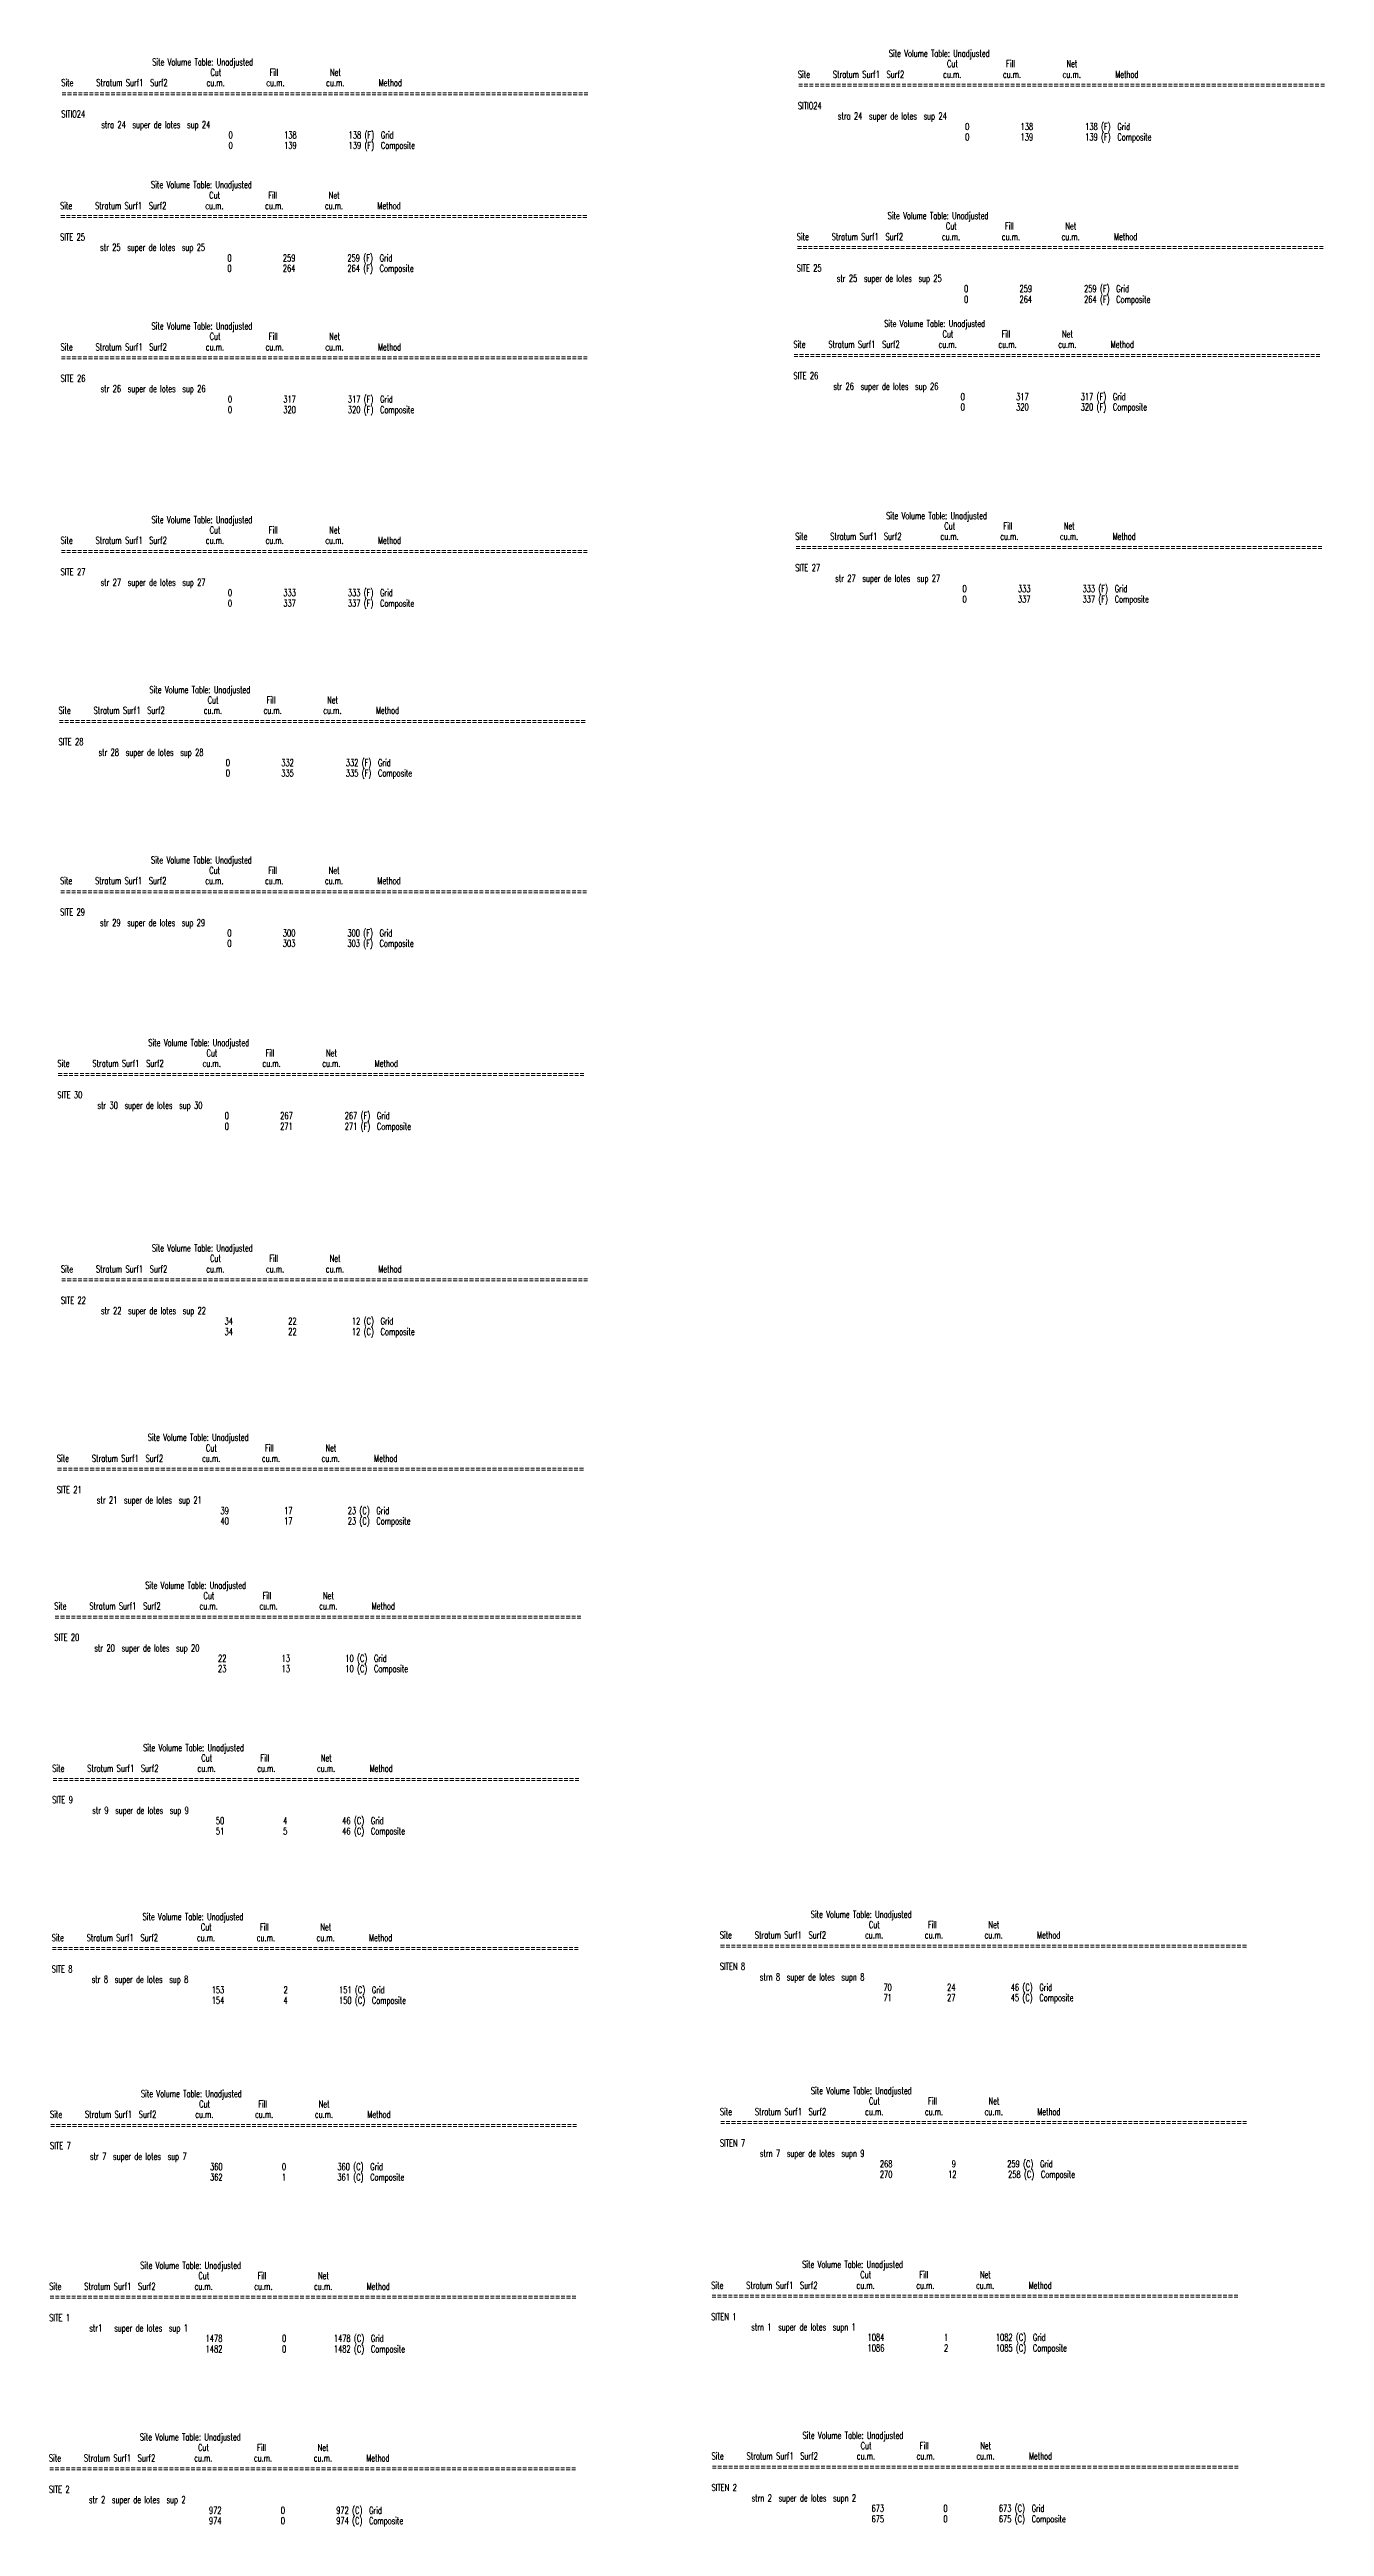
# Model space of a CAD drawing. Header units: metres. Extents: x 604533 to 608048, y 1310709 to 1311860.
# Drawn here: x 606616.6 to 606726.3, y 1310949.7 to 1311163 of the extents above; entities that cross this region are included whole.
import ezdxf

# ---------------------------------------------------------------- set-up
doc = ezdxf.new("R2010")
doc.units = ezdxf.units.M
doc.header["$LTSCALE"] = 0.0254
doc.header["$MEASUREMENT"] = 0
doc.layers.add('LOTES', color=3, linetype='Continuous')
doc.styles.add('ALINEAMIENTO 2', font='romans.shx', dxfattribs={"width": 0.7, "height": 0.6})

msp = doc.modelspace()

# ---------------------------------------------------------------- texts
at = {"layer": 'LOTES', "ltscale": 20000, "style": 'ALINEAMIENTO 2', "width": 0.7}
for s, p in [('                         Site Volume Table: Unadjusted', (606617.572, 1311161.611)), ('Site      Stratum Surf1  Surf2         cu.m.           cu.m.           cu.m.         Method', (606617.572, 1311159.811)), ('                                         Cut             Fill              Net', (606617.572, 1311160.711)), ('SITIO24             ', (606617.572, 1311157.111)), ('=================================================================================================', (606617.572, 1311158.911)), ('           stra 24  super de lotes  sup 24', (606617.572, 1311156.211)), ('                                              0              138              138 (F)  Grid      ', (606617.572, 1311155.311)), ('                                              0              139              139 (F)  Composite ', (606617.572, 1311154.411)), ('                         Site Volume Table: Unadjusted', (606617.466, 1311151.032)), ('Site      Stratum Surf1  Surf2         cu.m.           cu.m.           cu.m.         Method', (606617.466, 1311149.232)), ('                                         Cut             Fill              Net', (606617.466, 1311150.132)), ('SITE 25             ', (606617.466, 1311146.532)), ('=================================================================================================', (606617.466, 1311148.332)), ('           str 25  super de lotes  sup 25', (606617.466, 1311145.632)), ('                                              0              259              259 (F)  Grid      ', (606617.466, 1311144.732)), ('                                              0              264              264 (F)  Composite ', (606617.466, 1311143.832)), ('                         Site Volume Table: Unadjusted', (606617.505, 1311138.865)), ('                                         Cut             Fill              Net', (606617.505, 1311137.965)), ('Site      Stratum Surf1  Surf2         cu.m.           cu.m.           cu.m.         Method', (606617.505, 1311137.065)), ('=================================================================================================', (606617.505, 1311136.165)), ('SITE 26             ', (606617.505, 1311134.365)), ('           str 26  super de lotes  sup 26', (606617.505, 1311133.465)), ('                                              0              317              317 (F)  Grid      ', (606617.505, 1311132.565)), ('                                              0              320              320 (F)  Composite ', (606617.505, 1311131.665)), ('                         Site Volume Table: Unadjusted', (606617.505, 1311122.197)), ('                                         Cut             Fill              Net', (606617.505, 1311121.297)), ('Site      Stratum Surf1  Surf2         cu.m.           cu.m.           cu.m.         Method', (606617.505, 1311120.397)), ('=================================================================================================', (606617.505, 1311119.497)), ('SITE 27             ', (606617.505, 1311117.697)), ('           str 27  super de lotes  sup 27', (606617.505, 1311116.797)), ('                                              0              333              333 (F)  Grid      ', (606617.505, 1311115.897)), ('                                              0              337              337 (F)  Composite ', (606617.505, 1311114.997)), ('Site      Stratum Surf1  Surf2         cu.m.           cu.m.           cu.m.         Method', (606617.329, 1311105.76)), ('                         Site Volume Table: Unadjusted', (606617.329, 1311107.56)), ('                                         Cut             Fill              Net', (606617.329, 1311106.66)), ('=================================================================================================', (606617.329, 1311104.86)), ('SITE 28             ', (606617.329, 1311103.06)), ('           str 28  super de lotes  sup 28', (606617.329, 1311102.16)), ('                                              0              332              332 (F)  Grid      ', (606617.329, 1311101.26)), ('                                              0              335              335 (F)  Composite ', (606617.329, 1311100.36)), ('                         Site Volume Table: Unadjusted', (606617.463, 1311092.892)), ('Site      Stratum Surf1  Surf2         cu.m.           cu.m.           cu.m.         Method', (606617.463, 1311091.092)), ('                                         Cut             Fill              Net', (606617.463, 1311091.992)), ('=================================================================================================', (606617.463, 1311090.192)), ('SITE 29             ', (606617.463, 1311088.392)), ('           str 29  super de lotes  sup 29', (606617.463, 1311087.492)), ('                                              0              300              300 (F)  Grid      ', (606617.463, 1311086.592)), ('                                              0              303              303 (F)  Composite ', (606617.463, 1311085.692)), ('                         Site Volume Table: Unadjusted', (606617.235, 1311077.158)), ('                                         Cut             Fill              Net', (606617.235, 1311076.258)), ('Site      Stratum Surf1  Surf2         cu.m.           cu.m.           cu.m.         Method', (606617.235, 1311075.358)), ('=================================================================================================', (606617.235, 1311074.458)), ('SITE 30             ', (606617.235, 1311072.658)), ('           str 30  super de lotes  sup 30', (606617.235, 1311071.758)), ('                                              0              267              267 (F)  Grid      ', (606617.235, 1311070.858)), ('                                              0              271              271 (F)  Composite ', (606617.235, 1311069.958)), ('                         Site Volume Table: Unadjusted', (606617.541, 1311059.469)), ('Site      Stratum Surf1  Surf2         cu.m.           cu.m.           cu.m.         Method', (606617.541, 1311057.669)), ('                                         Cut             Fill              Net', (606617.541, 1311058.569)), ('SITE 22             ', (606617.541, 1311054.969)), ('=================================================================================================', (606617.541, 1311056.769)), ('           str 22  super de lotes  sup 22', (606617.541, 1311054.069)), ('                                             34               22               12 (C)  Grid      ', (606617.541, 1311053.169)), ('                                             34               22               12 (C)  Composite ', (606617.541, 1311052.269)), ('                         Site Volume Table: Unadjusted', (606617.184, 1311043.158)), ('                                         Cut             Fill              Net', (606617.184, 1311042.258)), ('Site      Stratum Surf1  Surf2         cu.m.           cu.m.           cu.m.         Method', (606617.184, 1311041.358)), ('=================================================================================================', (606617.184, 1311040.458)), ('SITE 21             ', (606617.184, 1311038.658)), ('           str 21  super de lotes  sup 21', (606617.184, 1311037.758)), ('                                             39               17               23 (C)  Grid      ', (606617.184, 1311036.858)), ('                                             40               17               23 (C)  Composite ', (606617.184, 1311035.958)), ('                         Site Volume Table: Unadjusted', (606616.973, 1311030.432)), ('                                         Cut             Fill              Net', (606616.973, 1311029.532)), ('Site      Stratum Surf1  Surf2         cu.m.           cu.m.           cu.m.         Method', (606616.973, 1311028.632)), ('=================================================================================================', (606616.973, 1311027.732)), ('SITE 20             ', (606616.973, 1311025.932)), ('           str 20  super de lotes  sup 20', (606616.973, 1311025.032)), ('                                             22               13               10 (C)  Grid      ', (606616.973, 1311024.132)), ('                                             23               13               10 (C)  Composite ', (606616.973, 1311023.232)), ('                         Site Volume Table: Unadjusted', (606616.786, 1311016.45)), ('Site      Stratum Surf1  Surf2         cu.m.           cu.m.           cu.m.         Method', (606616.786, 1311014.65)), ('                                         Cut             Fill              Net', (606616.786, 1311015.55)), ('SITE 9              ', (606616.786, 1311011.95)), ('=================================================================================================', (606616.786, 1311013.75)), ('           str 9  super de lotes  sup 9', (606616.786, 1311011.05)), ('                                             50                4               46 (C)  Grid      ', (606616.786, 1311010.15)), ('                                             51                5               46 (C)  Composite ', (606616.786, 1311009.25)), ('                         Site Volume Table: Unadjusted', (606616.744, 1311001.885)), ('Site      Stratum Surf1  Surf2         cu.m.           cu.m.           cu.m.         Method', (606616.744, 1311000.085)), ('                                         Cut             Fill              Net', (606616.744, 1311000.985)), ('SITE 8              ', (606616.744, 1310997.385)), ('=================================================================================================', (606616.744, 1310999.185)), ('           str 8  super de lotes  sup 8', (606616.744, 1310996.485)), ('                                            153                2              151 (C)  Grid      ', (606616.744, 1310995.585)), ('                                            154                4              150 (C)  Composite ', (606616.744, 1310994.685)), ('                         Site Volume Table: Unadjusted', (606616.599, 1310986.654)), ('Site      Stratum Surf1  Surf2         cu.m.           cu.m.           cu.m.         Method', (606616.599, 1310984.854)), ('                                         Cut             Fill              Net', (606616.599, 1310985.754)), ('SITE 7              ', (606616.599, 1310982.154)), ('=================================================================================================', (606616.599, 1310983.954)), ('           str 7  super de lotes  sup 7', (606616.599, 1310981.254)), ('                                            360                0              360 (C)  Grid      ', (606616.599, 1310980.354)), ('                                            362                1              361 (C)  Composite ', (606616.599, 1310979.454)), ('                         Site Volume Table: Unadjusted', (606616.535, 1310971.862)), ('Site      Stratum Surf1  Surf2         cu.m.           cu.m.           cu.m.         Method', (606616.535, 1310970.062)), ('                                         Cut             Fill              Net', (606616.535, 1310970.962)), ('SITE 1              ', (606616.535, 1310967.362)), ('=================================================================================================', (606616.535, 1310969.162)), ('           str1   super de lotes  sup 1', (606616.535, 1310966.462)), ('                                           1478                0             1478 (C)  Grid      ', (606616.535, 1310965.562)), ('                                           1482                0             1482 (C)  Composite ', (606616.535, 1310964.662)), ('                         Site Volume Table: Unadjusted', (606616.505, 1310957.074)), ('Site      Stratum Surf1  Surf2         cu.m.           cu.m.           cu.m.         Method', (606616.505, 1310955.274)), ('                                         Cut             Fill              Net', (606616.505, 1310956.174)), ('SITE 2              ', (606616.505, 1310952.574)), ('=================================================================================================', (606616.505, 1310954.374)), ('           str 2  super de lotes  sup 2', (606616.505, 1310951.674)), ('                                            972                0              972 (C)  Grid      ', (606616.505, 1310950.774)), ('                                            974                0              974 (C)  Composite ', (606616.505, 1310949.874))]:
    msp.add_text(s, height=0.6, dxfattribs=at).set_placement(p)
at = {"layer": 'LOTES', "color": 2, "ltscale": 20000, "style": 'ALINEAMIENTO 2', "width": 0.7}
for s, p in [('                         Site Volume Table: Unadjusted', (606680.967, 1311162.345)), ('                                         Cut             Fill              Net', (606680.967, 1311161.445)), ('Site      Stratum Surf1  Surf2         cu.m.           cu.m.           cu.m.         Method', (606680.967, 1311160.545)), ('=================================================================================================', (606680.967, 1311159.645)), ('SITIO24             ', (606680.967, 1311157.845)), ('           stra 24  super de lotes  sup 24', (606680.967, 1311156.945)), ('                                              0              138              138 (F)  Grid      ', (606680.967, 1311156.045)), ('                                              0              139              139 (F)  Composite ', (606680.967, 1311155.145)), ('                         Site Volume Table: Unadjusted', (606680.871, 1311148.37)), ('Site      Stratum Surf1  Surf2         cu.m.           cu.m.           cu.m.         Method', (606680.871, 1311146.57)), ('                                         Cut             Fill              Net', (606680.871, 1311147.47)), ('=================================================================================================', (606680.871, 1311145.67)), ('SITE 25             ', (606680.871, 1311143.87)), ('           str 25  super de lotes  sup 25', (606680.871, 1311142.97)), ('                                              0              259              259 (F)  Grid      ', (606680.871, 1311142.07)), ('                                              0              264              264 (F)  Composite ', (606680.871, 1311141.17)), ('                         Site Volume Table: Unadjusted', (606680.582, 1311139.081)), ('                                         Cut             Fill              Net', (606680.582, 1311138.181)), ('Site      Stratum Surf1  Surf2         cu.m.           cu.m.           cu.m.         Method', (606680.582, 1311137.281)), ('=================================================================================================', (606680.582, 1311136.381)), ('SITE 26             ', (606680.582, 1311134.581)), ('           str 26  super de lotes  sup 26', (606680.582, 1311133.681)), ('                                              0              317              317 (F)  Grid      ', (606680.582, 1311132.781)), ('                                              0              320              320 (F)  Composite ', (606680.582, 1311131.881)), ('Site      Stratum Surf1  Surf2         cu.m.           cu.m.           cu.m.         Method', (606680.738, 1311120.743)), ('                         Site Volume Table: Unadjusted', (606680.738, 1311122.543)), ('                                         Cut             Fill              Net', (606680.738, 1311121.643)), ('=================================================================================================', (606680.738, 1311119.843)), ('SITE 27             ', (606680.738, 1311118.043)), ('           str 27  super de lotes  sup 27', (606680.738, 1311117.143)), ('                                              0              333              333 (F)  Grid      ', (606680.738, 1311116.243)), ('                                              0              337              337 (F)  Composite ', (606680.738, 1311115.343)), ('                         Site Volume Table: Unadjusted', (606674.248, 1311002.099)), ('                                         Cut             Fill              Net', (606674.248, 1311001.199)), ('Site      Stratum Surf1  Surf2         cu.m.           cu.m.           cu.m.         Method', (606674.248, 1311000.299)), ('=================================================================================================', (606674.248, 1310999.399)), ('SITEN 8             ', (606674.248, 1310997.599)), ('           strn 8  super de lotes  supn 8', (606674.248, 1310996.699)), ('                                             70               24               46 (C)  Grid      ', (606674.248, 1310995.799)), ('                                             71               27               45 (C)  Composite ', (606674.248, 1310994.899)), ('                         Site Volume Table: Unadjusted', (606674.256, 1310986.901)), ('Site      Stratum Surf1  Surf2         cu.m.           cu.m.           cu.m.         Method', (606674.256, 1310985.101)), ('                                         Cut             Fill              Net', (606674.256, 1310986.001)), ('SITEN 7             ', (606674.256, 1310982.401)), ('=================================================================================================', (606674.256, 1310984.201)), ('           strn 7  super de lotes  supn 9', (606674.256, 1310981.501)), ('                                            268                9              259 (C)  Grid      ', (606674.256, 1310980.601)), ('                                            270               12              258 (C)  Composite ', (606674.256, 1310979.701)), ('                         Site Volume Table: Unadjusted', (606673.511, 1310971.951)), ('Site      Stratum Surf1  Surf2         cu.m.           cu.m.           cu.m.         Method', (606673.511, 1310970.151)), ('                                         Cut             Fill              Net', (606673.511, 1310971.051)), ('SITEN 1             ', (606673.511, 1310967.451)), ('=================================================================================================', (606673.511, 1310969.251)), ('           strn 1  super de lotes  supn 1', (606673.511, 1310966.551)), ('                                           1084                1             1082 (C)  Grid      ', (606673.511, 1310965.651)), ('                                           1086                2             1085 (C)  Composite ', (606673.511, 1310964.751)), ('                         Site Volume Table: Unadjusted', (606673.539, 1310957.23)), ('                                         Cut             Fill              Net', (606673.539, 1310956.33)), ('Site      Stratum Surf1  Surf2         cu.m.           cu.m.           cu.m.         Method', (606673.539, 1310955.43)), ('=================================================================================================', (606673.539, 1310954.53)), ('SITEN 2             ', (606673.539, 1310952.73)), ('           strn 2  super de lotes  supn 2', (606673.539, 1310951.83)), ('                                            673                0              673 (C)  Grid      ', (606673.539, 1310950.93)), ('                                            675                0              675 (C)  Composite ', (606673.539, 1310950.03))]:
    msp.add_text(s, height=0.6, dxfattribs=at).set_placement(p)

doc.saveas('drawing.dxf')
